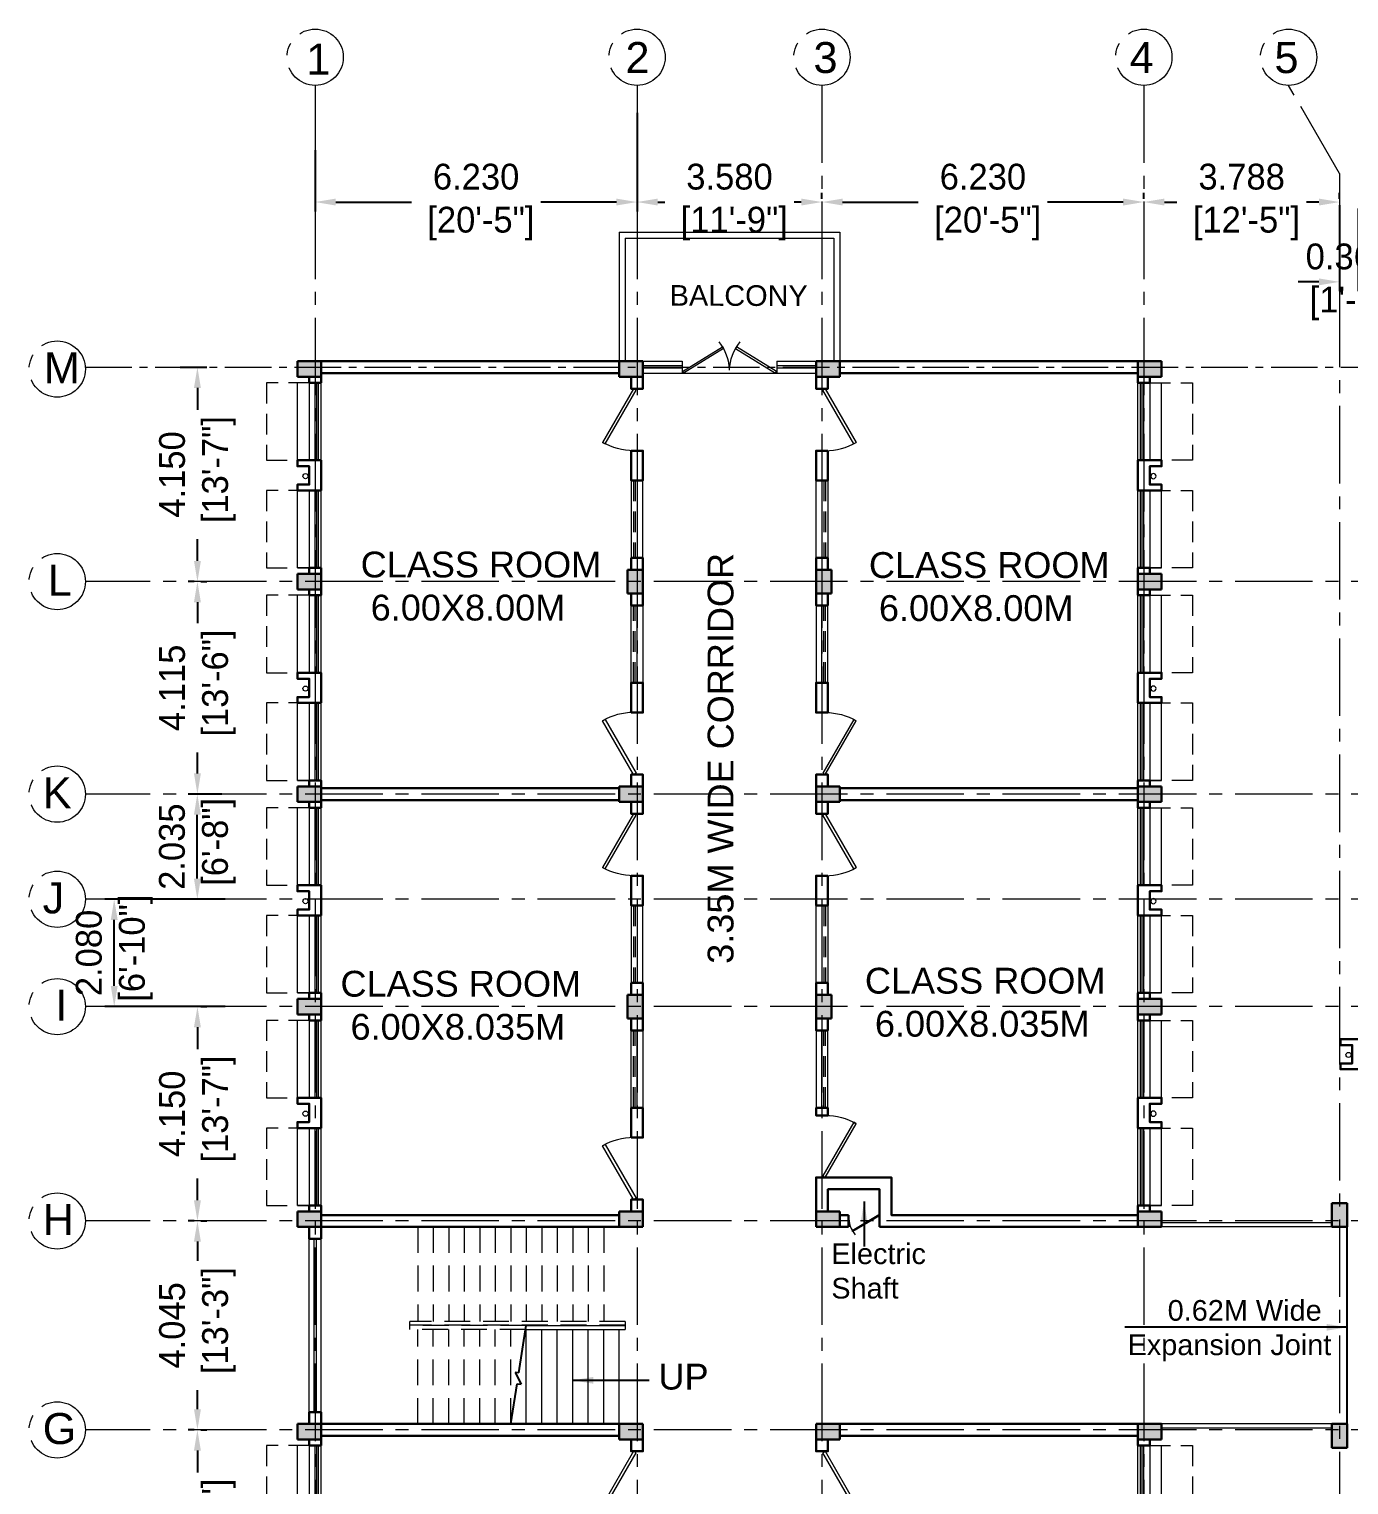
# Model space of a CAD drawing. Extents: x 1465 to 2206, y 779 to 1116.
# Drawn here: x 1888.09 to 1913.63, y 903.49 to 931.67 of the extents above; entities that cross this region are included whole.
import ezdxf

# ---------------------------------------------------------------- set-up
doc = ezdxf.new("R2010")
doc.units = 0
doc.header["$LTSCALE"] = 40
doc.header["$MEASUREMENT"] = 0
doc.header["$PDMODE"] = 32
doc.header["$PDSIZE"] = 0.02
for name, pattern in [('CENTER2', [1.125, 0.75, -0.125, 0.125, -0.125]), ('DASHED', [0.75, 0.5, -0.25]), ('DASHED2', [0.375, 0.25, -0.125])]:
    doc.linetypes.add(name, pattern=pattern)
doc.layers.get('0').update_dxf_attribs({"linetype": 'CONTINUOUS'})
doc.layers.get('Defpoints').update_dxf_attribs({"linetype": 'CONTINUOUS'})
for name, color, linetype, lineweight in [('CLL LEV.', 252, 'CONTINUOUS', 18), ('COLUMN', 251, 'CONTINUOUS', 30), ('Door', 54, 'CONTINUOUS', 15), ('FIXTURE', 13, 'CONTINUOUS', 9), ('PROJECTION', 32, 'DASHED', 13), ('Railing', 22, 'CONTINUOUS', 13), ('Stair', 1, 'CONTINUOUS', 15), ('VENTILATOR', 6, 'DASHED', 13), ('Wall', 7, 'CONTINUOUS', 30), ('wall l', 7, 'CONTINUOUS', 15), ('Window', 150, 'CONTINUOUS', 13), ('window wall', 7, 'CONTINUOUS', 18), ('Window-Wall', 7, 'CONTINUOUS', 13)]:
    doc.layers.add(name, color=color, linetype=linetype, lineweight=lineweight)
for name, color, linetype in [('Dim', 251, 'CONTINUOUS'), ('EXPANSION JOINT', 244, 'CONTINUOUS'), ('GRID', 4, 'CENTER2'), ('GRID TEXT', 142, 'CENTER2'), ('Hatch', 251, 'CONTINUOUS'), ('Text', 7, 'CONTINUOUS'), ('title', 244, 'CONTINUOUS')]:
    doc.layers.add(name, color=color, linetype=linetype)
doc.styles.add('L120', font='simplex.shx', dxfattribs={"height": 3})
doc.styles.get("Standard").update_dxf_attribs({"font": 'txt.shx', "height": 0.03937})
doc.styles.add('Tabrej', font='GOTHIC.TTF')
doc.styles.add('Tabrej.', font='GOTHIC.TTF', dxfattribs={"height": 1})
doc.dimstyles.get("Standard").update_dxf_attribs({"dimtxt": 0.18, "dimasz": 0.18, "dimexe": 0.18, "dimexo": 0.0625, "dimgap": 0.09, "dimtad": 0, "dimtih": 1, "dimtoh": 1, "dimdec": 4, "dimzin": 0, "dimdsep": 46, "dimtxsty": 'Standard', "dimcen": 0.09, "dimadec": 0, "dimazin": 0, "dimtfac": 1, "dimtdec": 4, "dimtofl": 0, "dimtmove": 0, "dimatfit": 3, "dimfxl": 0, "dimtolj": 1, "dimtzin": 0, "dimarcsym": 0})
doc.dimstyles.new('Tabrej', dxfattribs={"dimtxt": 1.8, "dimasz": 1.2, "dimexe": 0.18, "dimexo": 0.0625, "dimgap": 0.09, "dimtad": 0, "dimzin": 0, "dimdsep": 46, "dimtxsty": 'Tabrej', "dimcen": 0.09, "dimclrd": 256, "dimclre": 256, "dimclrt": 7, "dimadec": 0, "dimazin": 0, "dimtfac": 1, "dimtofl": 0, "dimtmove": 0, "dimatfit": 3, "dimfxl": 0, "dimtolj": 1, "dimtzin": 0, "dimlwd": -1, "dimlwe": -1, "dimarcsym": 0})

# ---------------------------------------------------------------- blocks, each defined once
blk = doc.blocks.new('COLUMN 546')
at = {"layer": 'Hatch'}
h = blk.add_hatch(color=0, dxfattribs=at)
h.dxf.hatch_style = 1
h.paths.add_polyline_path([(0, 0), (0.3, 0), (0.3, 0.46), (0, 0.46)])
at = {"layer": 'COLUMN'}
for p, q in [((0.3, 0.46), (0, 0.46)), ((0, 0.46), (0, 0)), ((0.3, 0), (0.3, 0.46)), ((0, 0), (0.3, 0))]:
    blk.add_line(p, q, dxfattribs=at)
blk = doc.blocks.new('WINDOW 1')
at = {"layer": 'CLL LEV.'}
for p, q in [((0, -0.23), (0, -0.46)), ((1.5, -0.23), (1.5, -0.46)), ((0, -0.46), (1.5, -0.46))]:
    blk.add_line(p, q, dxfattribs=at)
at = {"layer": 'PROJECTION', "ltscale": 0.02}
for p, q in [((0, -1.06), (0, -0.23)), ((1.5, -0.23), (1.5, -1.06)), ((1.5, -1.06), (0, -1.06))]:
    blk.add_line(p, q, dxfattribs=at)
at = {"layer": 'Window'}
for p, q in [((0, -0.051), (1.5, -0.051)), ((0, -0.081), (1.5, -0.081))]:
    blk.add_line(p, q, dxfattribs=at)
at = {"layer": 'Window-Wall'}
for p, q in [((0, 0), (1.5, 0)), ((0, -0.23), (0, 0)), ((1.5, 0), (1.5, -0.23)), ((0, -0.115), (1.5, -0.115)), ((1.5, -0.23), (0, -0.23))]:
    blk.add_line(p, q, dxfattribs=at)
blk = doc.blocks.new('SHAFT2')
at = {"layer": 'FIXTURE'}
blk.add_circle((0.302, 0.307), 0.05, dxfattribs=at)
at = {"layer": 'Wall'}
blk.add_lwpolyline([(0, 0.585), (0.46, 0.585), (0.46, 0.47), (0.23, 0.47), (0.23, 0.115), (0.46, 0.115), (0.46, 0), (0, 0), (0, 0.585)], dxfattribs=at)
blk = doc.blocks.new('VENT 2')
at = {"layer": 'VENTILATOR', "ltscale": 0.02}
for p, q in [((0, 0.182), (1.5, 0.182)), ((0, 0.152), (1.5, 0.152))]:
    blk.add_line(p, q, dxfattribs=at)
at = {"layer": 'Window-Wall'}
for p, q in [((0, 0.23), (1.5, 0.23)), ((0, 0), (0, 0.23)), ((0, 0.115), (1.5, 0.115)), ((1.5, 0), (0, 0)), ((1.5, 0.23), (1.5, 0))]:
    blk.add_line(p, q, dxfattribs=at)
blk = doc.blocks.new('*U14')
for p, q in [((0, 0), (0, -6)), ((40, 0), (40, -6))]:
    blk.add_line(p, q)
blk.add_lwpolyline([(0, 0), (34.64, 20), (35.52, 18.48), (0.87, -1.52)], close=True)
blk.add_arc((0, 0), 40, 0, 30)
blk = doc.blocks.new('DOOR1')
at = {"layer": 'Door', "xscale": 0.0300000000000013, "yscale": 0.0300000000000013, "zscale": 0.0300000000000013}
blk.add_blockref('*U14', (0, 0.18), dxfattribs=at)
blk = doc.blocks.new('class 1')
at = {"layer": 'Wall'}
for points in [[(0.23, 0), (0, 0), (0, -0.23), (0.23, -0.23), (0.23, 0)], [(0.23, -1.43), (0, -1.43), (0, -2.005), (0.23, -2.005), (0.23, -1.43)], [(0.23, -3.505), (0, -3.505), (0, -3.735), (0.23, -3.735), (0.23, -3.505)]]:
    blk.add_lwpolyline(points, dxfattribs=at)
at = {"layer": 'Wall', "rotation": 270}
for name, p in [('DOOR1', (0, -0.23)), ('VENT 2', (0, -2.005))]:
    blk.add_blockref(name, p, dxfattribs=at)
blk = doc.blocks.new('Door - Left Hung 36 in.')
blk.add_lwpolyline([(0.8, -1.3), (0, 0), (31.2, 18), (31.9, 16.7)], close=True)
blk.add_arc((0, 0), 36, 0, 37.3101)
blk = doc.blocks.new('*D58')
at = {"layer": 'Defpoints', "color": 0, "transparency": 16777216}
for p in [(6.575, 4.873), (0.345, 4.148), (6.575, 3.084)]:
    blk.add_point(p, dxfattribs=at)
at = {"layer": 'Dim', "transparency": 16777216}
for p, q in [((6.575, 4.811), (6.575, 2.904)), ((0.345, 4.086), (0.345, 2.904)), ((0.745, 3.084), (2.208, 3.084)), ((6.175, 3.084), (4.712, 3.084))]:
    blk.add_line(p, q, dxfattribs=at)
for points in [[(0.745, 3.151), (0.745, 3.017), (0.345, 3.084)], [(6.175, 3.151), (6.175, 3.017), (6.575, 3.084)]]:
    blk.add_solid(points, dxfattribs=at)
at = {"layer": 'Dim', "color": 7, "transparency": 16777216, "insert": (3.46, 3.084), "char_height": 0.5, "attachment_point": 5, "style": 'Tabrej'}
blk.add_mtext('\\A1;6.230\\P [20\'-5"]', dxfattribs=at)
blk = doc.blocks.new('*D59')
at = {"layer": 'Defpoints', "color": 0, "transparency": 16777216}
for p in [(6.575, 3.084), (10.155, 3.084), (10.155, 3.084)]:
    blk.add_point(p, dxfattribs=at)
at = {"layer": 'Dim', "transparency": 16777216}
for p, q in [((10.155, 3.147), (10.155, 3.264)), ((6.575, 3.022), (6.575, 2.904)), ((6.975, 3.084), (7.113, 3.084)), ((9.755, 3.084), (9.617, 3.084))]:
    blk.add_line(p, q, dxfattribs=at)
for points in [[(6.975, 3.151), (6.975, 3.017), (6.575, 3.084)], [(9.755, 3.151), (9.755, 3.017), (10.155, 3.084)]]:
    blk.add_solid(points, dxfattribs=at)
at = {"layer": 'Dim', "color": 7, "transparency": 16777216, "insert": (8.365, 3.084), "char_height": 0.5, "attachment_point": 5, "style": 'Tabrej'}
blk.add_mtext('\\A1;3.580\\P [11\'-9"]', dxfattribs=at)
blk = doc.blocks.new('*D60')
at = {"layer": 'Defpoints', "color": 0, "transparency": 16777216}
for p in [(10.155, 3.084), (16.385, 3.084), (16.385, 3.084)]:
    blk.add_point(p, dxfattribs=at)
at = {"layer": 'Dim', "transparency": 16777216}
for p, q in [((10.155, 3.147), (10.155, 3.264)), ((16.385, 3.147), (16.385, 3.264)), ((10.555, 3.084), (12.018, 3.084)), ((15.985, 3.084), (14.522, 3.084))]:
    blk.add_line(p, q, dxfattribs=at)
for points in [[(10.555, 3.151), (10.555, 3.017), (10.155, 3.084)], [(15.985, 3.151), (15.985, 3.017), (16.385, 3.084)]]:
    blk.add_solid(points, dxfattribs=at)
at = {"layer": 'Dim', "color": 7, "transparency": 16777216, "insert": (13.27, 3.084), "char_height": 0.5, "attachment_point": 5, "style": 'Tabrej'}
blk.add_mtext('\\A1;6.230\\P [20\'-5"]', dxfattribs=at)
blk = doc.blocks.new('*D61')
at = {"layer": 'Defpoints', "color": 0, "transparency": 16777216}
for p in [(16.385, 3.084), (20.173, 3.084), (20.173, 3.084)]:
    blk.add_point(p, dxfattribs=at)
at = {"layer": 'Dim', "transparency": 16777216}
for p, q in [((16.385, 3.147), (16.385, 3.264)), ((20.173, 3.147), (20.173, 3.264)), ((16.785, 3.084), (17.027, 3.084)), ((19.773, 3.084), (19.531, 3.084))]:
    blk.add_line(p, q, dxfattribs=at)
for points in [[(16.785, 3.151), (16.785, 3.017), (16.385, 3.084)], [(19.773, 3.151), (19.773, 3.017), (20.173, 3.084)]]:
    blk.add_solid(points, dxfattribs=at)
at = {"layer": 'Dim', "color": 7, "transparency": 16777216, "insert": (18.279, 3.084), "char_height": 0.5, "attachment_point": 5, "style": 'Tabrej'}
blk.add_mtext('\\A1;3.788\\P [12\'-5"]', dxfattribs=at)
blk = doc.blocks.new('*D62')
at = {"layer": 'Defpoints', "color": 0, "transparency": 16777216}
for p in [(20.173, 3.084), (20.535, 3.024), (20.535, 1.539)]:
    blk.add_point(p, dxfattribs=at)
at = {"layer": 'Dim', "transparency": 16777216}
for p, q in [((20.173, 3.022), (20.173, 1.359)), ((20.535, 2.961), (20.535, 1.359)), ((19.773, 1.539), (19.373, 1.539)), ((20.935, 1.539), (21.335, 1.539))]:
    blk.add_line(p, q, dxfattribs=at)
for points in [[(19.773, 1.605), (19.773, 1.472), (20.173, 1.539)], [(20.935, 1.605), (20.935, 1.472), (20.535, 1.539)]]:
    blk.add_solid(points, dxfattribs=at)
at = {"layer": 'Dim', "color": 7, "transparency": 16777216, "insert": (20.354, 1.539), "char_height": 0.5, "attachment_point": 5, "style": 'Tabrej'}
blk.add_mtext('\\A1;0.362\\P [1\'-2"]', dxfattribs=at)
blk = doc.blocks.new('*D73')
at = {"layer": 'Defpoints', "color": 0, "transparency": 16777216}
for p in [(-2.329, -0.115), (-1.934, -4.265), (-1.934, -4.265)]:
    blk.add_point(p, dxfattribs=at)
at = {"layer": 'Dim', "transparency": 16777216}
for p, q in [((-2.267, -0.115), (-1.754, -0.115)), ((-1.934, -0.515), (-1.934, -0.938)), ((-1.934, -3.865), (-1.934, -3.442)), ((-1.996, -4.265), (-2.114, -4.265))]:
    blk.add_line(p, q, dxfattribs=at)
for points in [[(-2.001, -0.515), (-1.867, -0.515), (-1.934, -0.115)], [(-2.001, -3.865), (-1.867, -3.865), (-1.934, -4.265)]]:
    blk.add_solid(points, dxfattribs=at)
at = {"layer": 'Dim', "color": 7, "transparency": 16777216, "insert": (-1.934, -2.19), "char_height": 0.5, "attachment_point": 5, "rotation": 90, "style": 'Tabrej'}
blk.add_mtext('\\A1;4.150\\P [13\'-7"]', dxfattribs=at)
blk = doc.blocks.new('*D74')
at = {"layer": 'Defpoints', "color": 0, "transparency": 16777216}
for p in [(-1.934, -4.265), (-1.934, -8.38), (-1.934, -8.38)]:
    blk.add_point(p, dxfattribs=at)
at = {"layer": 'Dim', "transparency": 16777216}
for p, q in [((-1.871, -4.265), (-1.754, -4.265)), ((-1.934, -4.665), (-1.934, -5.07)), ((-1.934, -7.98), (-1.934, -7.575)), ((-1.996, -8.38), (-2.114, -8.38))]:
    blk.add_line(p, q, dxfattribs=at)
for points in [[(-2.001, -4.665), (-1.867, -4.665), (-1.934, -4.265)], [(-2.001, -7.98), (-1.867, -7.98), (-1.934, -8.38)]]:
    blk.add_solid(points, dxfattribs=at)
at = {"layer": 'Dim', "color": 7, "transparency": 16777216, "insert": (-1.934, -6.322), "char_height": 0.5, "attachment_point": 5, "rotation": 90, "style": 'Tabrej'}
blk.add_mtext('\\A1;4.115\\P [13\'-6"]', dxfattribs=at)
blk = doc.blocks.new('*D75')
at = {"layer": 'Defpoints', "color": 0, "transparency": 16777216}
for p in [(-1.934, -12.495), (-1.934, -16.645), (-1.934, -16.645)]:
    blk.add_point(p, dxfattribs=at)
at = {"layer": 'Dim', "transparency": 16777216}
for p, q in [((-1.871, -12.495), (-1.754, -12.495)), ((-1.934, -12.895), (-1.934, -13.318)), ((-1.934, -16.245), (-1.934, -15.822)), ((-1.996, -16.645), (-2.114, -16.645))]:
    blk.add_line(p, q, dxfattribs=at)
for points in [[(-2.001, -12.895), (-1.867, -12.895), (-1.934, -12.495)], [(-2.001, -16.245), (-1.867, -16.245), (-1.934, -16.645)]]:
    blk.add_solid(points, dxfattribs=at)
at = {"layer": 'Dim', "color": 7, "transparency": 16777216, "insert": (-1.934, -14.57), "char_height": 0.5, "attachment_point": 5, "rotation": 90, "style": 'Tabrej'}
blk.add_mtext('\\A1;4.150\\P [13\'-7"]', dxfattribs=at)
blk = doc.blocks.new('*D76')
at = {"layer": 'Defpoints', "color": 0, "transparency": 16777216}
for p in [(-1.934, -16.645), (-1.934, -20.69), (-1.934, -20.69)]:
    blk.add_point(p, dxfattribs=at)
at = {"layer": 'Dim', "transparency": 16777216}
for p, q in [((-1.871, -16.645), (-1.754, -16.645)), ((-1.934, -17.045), (-1.934, -17.415)), ((-1.934, -20.29), (-1.934, -19.92)), ((-1.996, -20.69), (-2.114, -20.69))]:
    blk.add_line(p, q, dxfattribs=at)
for points in [[(-2.001, -17.045), (-1.867, -17.045), (-1.934, -16.645)], [(-2.001, -20.29), (-1.867, -20.29), (-1.934, -20.69)]]:
    blk.add_solid(points, dxfattribs=at)
at = {"layer": 'Dim', "color": 7, "transparency": 16777216, "insert": (-1.934, -18.667), "char_height": 0.5, "attachment_point": 5, "rotation": 90, "style": 'Tabrej'}
blk.add_mtext('\\A1;4.045\\P [13\'-3"]', dxfattribs=at)
blk = doc.blocks.new('*D77')
at = {"layer": 'Defpoints', "color": 0, "transparency": 16777216}
for p in [(-1.934, -20.69), (-1.934, -24.84), (-1.934, -24.84)]:
    blk.add_point(p, dxfattribs=at)
at = {"layer": 'Dim', "transparency": 16777216}
for p, q in [((-1.871, -20.69), (-1.754, -20.69)), ((-1.934, -21.09), (-1.934, -21.513)), ((-1.934, -24.44), (-1.934, -24.017)), ((-1.996, -24.84), (-2.114, -24.84))]:
    blk.add_line(p, q, dxfattribs=at)
for points in [[(-2.001, -21.09), (-1.867, -21.09), (-1.934, -20.69)], [(-2.001, -24.44), (-1.867, -24.44), (-1.934, -24.84)]]:
    blk.add_solid(points, dxfattribs=at)
at = {"layer": 'Dim', "color": 7, "transparency": 16777216, "insert": (-1.934, -22.765), "char_height": 0.5, "attachment_point": 5, "rotation": 90, "style": 'Tabrej'}
blk.add_mtext('\\A1;4.150\\P [13\'-7"]', dxfattribs=at)
blk = doc.blocks.new('*D85')
at = {"layer": 'Defpoints', "color": 0, "transparency": 16777216}
for p in [(-3.545, -10.415), (-1.337, -10.415), (-1.337, -12.495)]:
    blk.add_point(p, dxfattribs=at)
at = {"layer": 'Dim', "transparency": 16777216}
for p, q in [((-1.4, -10.415), (-3.725, -10.415)), ((-3.545, -12.095), (-3.545, -10.815)), ((-1.4, -12.495), (-3.725, -12.495))]:
    blk.add_line(p, q, dxfattribs=at)
for points in [[(-3.611, -10.815), (-3.478, -10.815), (-3.545, -10.415)], [(-3.611, -12.095), (-3.478, -12.095), (-3.545, -12.495)]]:
    blk.add_solid(points, dxfattribs=at)
at = {"layer": 'Dim', "color": 7, "transparency": 16777216, "insert": (-3.545, -11.455), "char_height": 0.5, "attachment_point": 5, "rotation": 90, "style": 'Tabrej'}
blk.add_mtext('\\A1;2.080\\P [6\'-10"]', dxfattribs=at)
blk = doc.blocks.new('*D86')
at = {"layer": 'Defpoints', "color": 0, "transparency": 16777216}
for p in [(-1.936, -8.38), (-1.4, -8.38), (-1.4, -10.415)]:
    blk.add_point(p, dxfattribs=at)
at = {"layer": 'Dim', "transparency": 16777216}
for p, q in [((-1.462, -8.38), (-2.116, -8.38)), ((-1.936, -10.015), (-1.936, -8.78)), ((-1.462, -10.415), (-2.116, -10.415))]:
    blk.add_line(p, q, dxfattribs=at)
for points in [[(-2.002, -8.78), (-1.869, -8.78), (-1.936, -8.38)], [(-2.002, -10.015), (-1.869, -10.015), (-1.936, -10.415)]]:
    blk.add_solid(points, dxfattribs=at)
at = {"layer": 'Dim', "color": 7, "transparency": 16777216, "insert": (-1.936, -9.397), "char_height": 0.5, "attachment_point": 5, "rotation": 90, "style": 'Tabrej'}
blk.add_mtext('\\A1;2.035\\P [6\'-8"]', dxfattribs=at)
blk = doc.blocks.new('GTREY')
at = {"layer": 'GRID', "lineweight": 18, "ltscale": 0.05}
for p, q in [((0.345, 5.343), (0.345, -45.5572)), ((6.575, 5.343), (6.575, -45.5572)), ((10.155, 5.343), (10.155, -45.5572)), ((16.385, 5.343), (16.385, -45.5572)), ((20.173, 3.636), (19.1875, 5.343)), ((20.173, 3.636), (20.173, -45.5572)), ((71.4016, -4.2649), (-4.1023, -4.2649)), ((71.4016, -8.3799), (-4.1023, -8.3799)), ((71.4016, -10.415), (-4.1023, -10.415)), ((71.4016, -12.495), (-4.1023, -12.495)), ((71.4016, -16.645), (-4.1023, -16.645)), ((71.4016, -20.69), (-4.1023, -20.69))]:
    blk.add_line(p, q, dxfattribs=at)
at = {"layer": 'GRID', "lineweight": 18, "ltscale": 0.03}
blk.add_line((-4.1023, -0.115), (71.4016, -0.115), dxfattribs=at)
at = {"layer": 'GRID TEXT', "linetype": 'ByBlock', "lineweight": 20, "ltscale": 0.05}
for centre in [(0.345, 5.8877), (6.575, 5.8877), (10.155, 5.8877), (16.385, 5.8877), (19.1875, 5.8877), (-4.6471, -0.1499), (-4.6471, -4.2649), (-4.6471, -8.3799), (-4.6471, -10.415), (-4.6471, -12.495), (-4.6471, -16.645), (-4.6471, -20.69)]:
    blk.add_circle(centre, 0.5447, dxfattribs=at)
at = {"layer": 'GRID TEXT', "lineweight": 18, "ltscale": 0.05, "char_height": 0.6, "attachment_point": 1, "style": 'Tabrej.'}
for s, insert in [('{\\fArial|b0|i0|c0|p34;1}', (0.1732, 6.1502)), ('{\\fArial|b0|i0|c0|p34;2}', (6.3512, 6.1826)), ('{\\fArial|b0|i0|c0|p34;3}', (9.9906, 6.1824)), ('{\\fArial|b0|i0|c0|p34;4}', (16.1108, 6.1811)), ('{\\fArial|b0|i0|c0|p34;5}', (18.9133, 6.1811)), ('{\\fArial|b0|i0|c0|p34;M}', (-4.9057, 0.1762)), ('{\\fArial|b0|i0|c0|p34;L}', (-4.8305, -3.9388)), ('{\\fArial|b0|i0|c0|p34;K}', (-4.9291, -8.0538)), ('{\\fArial|b0|i0|c0|p34;J}', (-4.9291, -10.0889)), ('{\\fArial|b0|i0|c0|p34;I}', (-4.6839, -12.1689)), ('{\\fArial|b0|i0|c0|p34;H}', (-4.9291, -16.3189)), ('{\\fArial|b0|i0|c0|p34;G}', (-4.9291, -20.3639))]:
    blk.add_mtext_dynamic_manual_height_columns(s, width=2.477927, gutter_width=5, heights=[0], dxfattribs=dict(at, insert=insert))
at = {"layer": 'Dim'}
for base, p1, p2, picture, middle in [((6.575, 3.084), (0.345, 4.1485), (6.575, 4.8734), '*D58', (3.46, 3.084)), ((20.535, 1.5385), (20.173, 3.084), (20.535, 3.0237), '*D62', (20.354, 1.5385))]:
    dim = blk.add_linear_dim(base=base, p1=p1, p2=p2, text='<>\\P[]', dimstyle='Tabrej', override={"dimtxt": 0.5, "dimasz": 0.4, "dimdec": 3}, dxfattribs=at)
    dim.commit()
    dim.dimension.update_dxf_attribs({"geometry": picture, "text_midpoint": middle, "dimtype": 128})
for base, p1, p2, picture, middle in [((10.155, 3.084), (6.575, 3.084), (10.155, 3.084), '*D59', (8.365, 3.084)), ((16.385, 3.084), (10.155, 3.084), (16.385, 3.084), '*D60', (13.27, 3.084)), ((20.173, 3.084), (16.385, 3.084), (20.173, 3.084), '*D61', (18.279, 3.084))]:
    dim = blk.add_linear_dim(base=base, p1=p1, p2=p2, text='<>\\P[]', dimstyle='Tabrej', override={"dimtxt": 0.5, "dimasz": 0.4, "dimdec": 3}, dxfattribs=at)
    dim.commit()
    dim.dimension.update_dxf_attribs({"geometry": picture, "text_midpoint": middle})
for base, p1, p2, picture, middle in [((-1.9339, -4.2649), (-2.3291, -0.115), (-1.9339, -4.2649), '*D73', (-1.9339, -2.19)), ((-1.9339, -8.3799), (-1.9339, -4.2649), (-1.9339, -8.3799), '*D74', (-1.9339, -6.3224)), ((-1.9339, -16.645), (-1.9339, -12.495), (-1.9339, -16.645), '*D75', (-1.9339, -14.57)), ((-1.9339, -20.69), (-1.9339, -16.645), (-1.9339, -20.69), '*D76', (-1.9339, -18.6675)), ((-1.9339, -24.84), (-1.9339, -20.69), (-1.9339, -24.84), '*D77', (-1.9339, -22.765))]:
    dim = blk.add_linear_dim(base=base, p1=p1, p2=p2, angle=90, text='<>\\P[]', dimstyle='Tabrej', override={"dimtxt": 0.5, "dimasz": 0.4, "dimdec": 3}, dxfattribs=at)
    dim.commit()
    dim.dimension.update_dxf_attribs({"geometry": picture, "text_midpoint": middle})
for base, p1, p2, picture, middle in [((-1.9356, -8.3799), (-1.3997, -10.415), (-1.3997, -8.3799), '*D86', (-1.9356, -9.3975)), ((-3.5446, -10.415), (-1.3372, -12.495), (-1.3372, -10.415), '*D85', (-3.5446, -11.455))]:
    dim = blk.add_linear_dim(base=base, p1=p1, p2=p2, angle=90, text='<>\\P[]', dimstyle='Tabrej', override={"dimtxt": 0.5, "dimasz": 0.4, "dimdec": 3}, dxfattribs=at)
    dim.commit()
    dim.dimension.update_dxf_attribs({"geometry": picture, "text_midpoint": middle, "dimtype": 128})

msp = doc.modelspace()

# ---------------------------------------------------------------- linework, layer by layer
at = {"layer": 'Door'}
msp.add_line((1900.7328, 925.0114), (1902.5615, 925.0114), dxfattribs=at)
at = {"layer": 'EXPANSION JOINT', "linetype": 'ByBlock', "ltscale": 0.05}
msp.add_line((1913.6038, 904.6664), (1913.6038, 908.4814), dxfattribs=at)
at = {"layer": 'Railing', "linetype": 'ByBlock', "ltscale": 0.05}
for p, q in [((1913.3038, 908.5614), (1910.0108, 908.5614)), ((1913.3038, 908.4814), (1910.0108, 908.4814)), ((1895.4608, 906.5764), (1895.4608, 906.6514)), ((1895.4608, 906.4964), (1895.4608, 906.5714)), ((1897.7108, 906.5714), (1899.6258, 906.5714)), ((1899.6258, 906.5714), (1899.6258, 906.4964)), ((1897.699, 906.4964), (1899.6258, 906.4964)), ((1913.3038, 904.6664), (1910.0108, 904.6664)), ((1913.3038, 904.5864), (1910.0108, 904.5864))]:
    msp.add_line(p, q, dxfattribs=at)
at = {"layer": 'Railing', "linetype": 'DASHED2', "ltscale": 0.05}
for p, q in [((1899.6263, 906.6514), (1895.4608, 906.6514)), ((1899.6263, 906.5764), (1895.4608, 906.5764)), ((1897.7108, 906.5714), (1895.4608, 906.5714)), ((1899.6263, 906.6514), (1899.6263, 906.5764)), ((1897.699, 906.4964), (1895.4608, 906.4964))]:
    msp.add_line(p, q, dxfattribs=at)
at = {"layer": 'Stair', "linetype": 'DASHED2', "ltscale": 0.05}
for p, q in [((1895.6108, 908.4814), (1895.6108, 906.6514)), ((1895.9108, 908.4814), (1895.9108, 906.6514)), ((1896.2108, 908.4814), (1896.2108, 906.6514)), ((1896.5108, 908.4814), (1896.5108, 906.6514)), ((1896.8108, 908.4814), (1896.8108, 906.6514)), ((1897.1108, 908.4814), (1897.1108, 906.6514)), ((1897.4108, 908.4814), (1897.4108, 906.6514)), ((1897.7108, 908.4814), (1897.7108, 906.6514)), ((1898.0108, 908.4814), (1898.0108, 906.6514)), ((1898.3108, 908.4814), (1898.3108, 906.6514)), ((1898.6108, 908.4814), (1898.6108, 906.6514)), ((1898.9108, 908.4814), (1898.9108, 906.6514)), ((1899.2108, 908.4814), (1899.2108, 906.6514)), ((1895.6108, 904.6664), (1895.6108, 906.4964)), ((1895.9108, 904.6664), (1895.9108, 906.4964)), ((1896.2108, 904.6664), (1896.2108, 906.4964)), ((1896.5108, 904.6664), (1896.5108, 906.4964)), ((1896.8108, 904.6664), (1896.8108, 906.4964)), ((1897.1108, 904.6664), (1897.1108, 906.4964)), ((1897.4108, 904.6664), (1897.4108, 906.4964))]:
    msp.add_line(p, q, dxfattribs=at)
at = {"layer": 'Stair', "linetype": 'ByBlock', "ltscale": 0.05}
for p, q in [((1897.7108, 904.6664), (1897.7108, 906.4964)), ((1898.0108, 904.6664), (1898.0108, 906.4964)), ((1898.3108, 904.6664), (1898.3108, 906.4964)), ((1898.6108, 904.6664), (1898.6108, 906.4964)), ((1898.9108, 904.6664), (1898.9108, 906.4964)), ((1899.2108, 904.6664), (1899.2108, 906.4964)), ((1899.5108, 904.6664), (1899.5108, 906.4964))]:
    msp.add_line(p, q, dxfattribs=at)
at = {"layer": 'title', "ltscale": 0.05}
for p, q in [((1897.5669, 905.6576), (1897.7108, 906.5714)), ((1897.5669, 905.6576), (1897.4966, 905.662)), ((1897.4966, 905.662), (1897.6132, 905.4373)), ((1897.4108, 904.6664), (1897.5331, 905.4428)), ((1897.5278, 905.4088), (1897.5278, 905.4088)), ((1897.5331, 905.4428), (1897.6132, 905.4373))]:
    msp.add_line(p, q, dxfattribs=at)
at = {"layer": 'Wall'}
for p, q in [((1899.5108, 925.2414), (1893.7408, 925.2414)), ((1903.7808, 925.2414), (1909.5508, 925.2414)), ((1899.5108, 925.0114), (1893.7408, 925.0114)), ((1903.7808, 925.0114), (1909.5508, 925.0114)), ((1899.5108, 916.9764), (1893.7408, 916.9764)), ((1903.7808, 916.9764), (1909.5508, 916.9764)), ((1899.5108, 916.7464), (1893.7408, 916.7464)), ((1903.7808, 916.7464), (1909.5508, 916.7464)), ((1904.5508, 908.9005), (1904.5508, 908.4814)), ((1899.5108, 908.7114), (1893.7408, 908.7114)), ((1899.5108, 908.4814), (1893.7408, 908.4814)), ((1903.9509, 908.7114), (1903.7808, 908.7114)), ((1903.9508, 908.4814), (1903.7808, 908.4814)), ((1903.9508, 908.4814), (1903.9509, 908.7114)), ((1904.5508, 908.4814), (1909.5508, 908.4814)), ((1899.5108, 904.6664), (1893.7408, 904.6664)), ((1903.7808, 904.6664), (1909.5508, 904.6664)), ((1899.5108, 904.4364), (1893.7408, 904.4364)), ((1903.7808, 904.4364), (1909.5508, 904.4364))]:
    msp.add_line(p, q, dxfattribs=at)
for points in [[(1893.5108, 924.9414), (1893.5108, 924.8264), (1893.7408, 924.8264), (1893.7408, 924.9414), (1893.5108, 924.9414)], [(1909.7808, 924.9414), (1909.7808, 924.8264), (1909.5508, 924.8264), (1909.5508, 924.9414), (1909.7808, 924.9414)], [(1893.5108, 921.2414), (1893.5108, 921.1264), (1893.7408, 921.1264), (1893.7408, 921.2414), (1893.5108, 921.2414)], [(1893.5108, 921.1264), (1893.5108, 921.2414), (1893.7408, 921.2414), (1893.7408, 921.1264), (1893.5108, 921.1264)], [(1909.7808, 921.1264), (1909.7808, 921.2414), (1909.5508, 921.2414), (1909.5508, 921.1264), (1909.7808, 921.1264)], [(1909.7808, 921.2414), (1909.7808, 921.1264), (1909.5508, 921.1264), (1909.5508, 921.2414), (1909.7808, 921.2414)], [(1893.5108, 920.8264), (1893.5108, 920.7114), (1893.7408, 920.7114), (1893.7408, 920.8264), (1893.5108, 920.8264)], [(1909.7808, 920.8264), (1909.7808, 920.7114), (1909.5508, 920.7114), (1909.5508, 920.8264), (1909.7808, 920.8264)], [(1893.5108, 917.0114), (1893.5108, 917.1264), (1893.7408, 917.1264), (1893.7408, 917.0114), (1893.5108, 917.0114)], [(1893.5108, 917.1264), (1893.5108, 917.0114), (1893.7408, 917.0114), (1893.7408, 917.1264), (1893.5108, 917.1264)], [(1909.7808, 917.0114), (1909.7808, 917.1264), (1909.5508, 917.1264), (1909.5508, 917.0114), (1909.7808, 917.0114)], [(1909.7808, 917.1264), (1909.7808, 917.0114), (1909.5508, 917.0114), (1909.5508, 917.1264), (1909.7808, 917.1264)], [(1893.5108, 916.7114), (1893.5108, 916.5964), (1893.7408, 916.5964), (1893.7408, 916.7114), (1893.5108, 916.7114)], [(1909.7808, 916.7114), (1909.7808, 916.5964), (1909.5508, 916.5964), (1909.5508, 916.7114), (1909.7808, 916.7114)], [(1893.5108, 912.8964), (1893.5108, 913.0114), (1893.7408, 913.0114), (1893.7408, 912.8964), (1893.5108, 912.8964)], [(1893.5108, 913.0114), (1893.5108, 912.8964), (1893.7408, 912.8964), (1893.7408, 913.0114), (1893.5108, 913.0114)], [(1909.7808, 912.8964), (1909.7808, 913.0114), (1909.5508, 913.0114), (1909.5508, 912.8964), (1909.7808, 912.8964)], [(1909.7808, 913.0114), (1909.7808, 912.8964), (1909.5508, 912.8964), (1909.5508, 913.0114), (1909.7808, 913.0114)], [(1893.5108, 912.5964), (1893.5108, 912.4814), (1893.7408, 912.4814), (1893.7408, 912.5964), (1893.5108, 912.5964)], [(1903.5508, 912.2864), (1903.3208, 912.2864), (1903.3208, 912.5164), (1903.5508, 912.5164), (1903.5508, 912.2864)], [(1909.7808, 912.5964), (1909.7808, 912.4814), (1909.5508, 912.4814), (1909.5508, 912.5964), (1909.7808, 912.5964)], [(1903.5508, 910.6414), (1903.3208, 910.6414), (1903.3208, 910.7864), (1903.5508, 910.7864), (1903.5508, 910.6414)], [(1909.5508, 908.7114), (1904.7808, 908.7114), (1904.7808, 909.4414), (1903.3208, 909.4414), (1903.3208, 908.7814)], [(1904.5508, 908.9005), (1904.5508, 909.2114), (1903.5508, 909.2114), (1903.5508, 908.7814)], [(1893.5108, 908.7814), (1893.5108, 908.8964), (1893.7408, 908.8964), (1893.7408, 908.7814), (1893.5108, 908.7814)], [(1893.5108, 908.8964), (1893.5108, 908.7814), (1893.7408, 908.7814), (1893.7408, 908.8964), (1893.5108, 908.8964)], [(1909.7808, 908.7814), (1909.7808, 908.8964), (1909.5508, 908.8964), (1909.5508, 908.7814), (1909.7808, 908.7814)], [(1909.7808, 908.8964), (1909.7808, 908.7814), (1909.5508, 908.7814), (1909.5508, 908.8964), (1909.7808, 908.8964)], [(1893.5108, 908.4814), (1893.5108, 908.2514), (1893.7408, 908.2514), (1893.7408, 908.4814), (1893.5108, 908.4814)], [(1893.5108, 904.8964), (1893.5108, 904.6664), (1893.7408, 904.6664), (1893.7408, 904.8964), (1893.5108, 904.8964)], [(1893.5108, 904.3664), (1893.5108, 904.2514), (1893.7408, 904.2514), (1893.7408, 904.3664), (1893.5108, 904.3664)], [(1909.7808, 904.3664), (1909.7808, 904.2514), (1909.5508, 904.2514), (1909.5508, 904.3664), (1909.7808, 904.3664)]]:
    msp.add_lwpolyline(points, dxfattribs=at)
at = {"layer": 'wall l', "ltscale": 0.02}
for p, q in [((1899.5109, 927.7414), (1899.5108, 925.2414)), ((1899.5109, 927.7414), (1903.7808, 927.7414)), ((1903.7808, 927.7414), (1903.7808, 925.2414)), ((1899.6259, 927.6264), (1899.6258, 925.2414)), ((1899.6259, 927.6264), (1903.6658, 927.6264)), ((1903.6658, 927.6264), (1903.6658, 925.2414))]:
    msp.add_line(p, q, dxfattribs=at)
at = {"layer": 'Window', "ltscale": 0.05}
for p, q in [((1899.9708, 925.2414), (1900.7328, 925.2414)), ((1900.7328, 925.1525), (1899.9708, 925.1525)), ((1900.7328, 925.1108), (1899.9708, 925.1108)), ((1900.7328, 925.2414), (1900.7328, 925.0114)), ((1902.5615, 925.2414), (1903.3208, 925.2414)), ((1902.5615, 925.2414), (1902.5615, 925.0114)), ((1903.3208, 925.1525), (1902.5615, 925.1525)), ((1903.3208, 925.1108), (1902.5615, 925.1108)), ((1899.9708, 925.0114), (1900.7328, 925.0114)), ((1902.5615, 925.0114), (1903.3208, 925.0114)), ((1893.6077, 904.8964), (1893.6077, 908.2514)), ((1893.6427, 908.2514), (1893.6427, 904.8964))]:
    msp.add_line(p, q, dxfattribs=at)
at = {"layer": 'window wall', "ltscale": 0.05}
for p, q in [((1893.5108, 904.8964), (1893.5108, 908.2514)), ((1893.5108, 904.8964), (1893.5108, 908.2514)), ((1893.7408, 904.8964), (1893.7408, 908.2514))]:
    msp.add_line(p, q, dxfattribs=at)

# ---------------------------------------------------------------- block references
at = {"linetype": 'ByBlock', "xscale": -1}
for p in [(1899.9708, 924.9414), (1899.9708, 916.7114), (1899.9708, 904.3664)]:
    msp.add_blockref('class 1', p, dxfattribs=at)
at = {"linetype": 'ByBlock'}
for p in [(1903.3208, 924.9414), (1903.3208, 916.7114), (1903.3208, 904.3664)]:
    msp.add_blockref('class 1', p, dxfattribs=at)
at = {"linetype": 'ByBlock', "rotation": 180}
for p in [(1899.9708, 917.0114), (1899.9708, 908.7814)]:
    msp.add_blockref('class 1', p, dxfattribs=at)
at = {"linetype": 'ByBlock', "xscale": -1, "rotation": 180}
msp.add_blockref('class 1', (1903.3208, 917.0114), dxfattribs=at)
at = {"layer": 'CLL LEV.', "extrusion": (0, 0, -1), "zscale": -1, "rotation": 90}
for p in [(-1893.7408, 923.3264), (-1893.7408, 921.2414), (-1893.7408, 919.2114), (-1893.7408, 917.1264), (-1893.7408, 915.0964), (-1893.7408, 913.0114), (-1893.7408, 910.9814), (-1893.7408, 908.8964), (-1893.7408, 902.7514)]:
    msp.add_blockref('WINDOW 1', p, dxfattribs=at)
at = {"layer": 'CLL LEV.', "rotation": 89.99999999999999}
for p in [(1909.5508, 923.3264), (1909.5508, 921.2414), (1909.5508, 919.2114), (1909.5508, 917.1264), (1909.5508, 915.0964), (1909.5508, 913.0114), (1909.5508, 910.9814), (1909.5508, 908.8964), (1909.5508, 902.7514)]:
    msp.add_blockref('WINDOW 1', p, dxfattribs=at)
at = {"layer": 'Door', "extrusion": (0, 0, -1)}
for p, xscale, yscale, zscale, rotation in [((-1900.7375, 925.0437), -0.0252777777711346, 0.0252777777711346, -0.0252777777770783, 358.3280413579425), ((-1902.5568, 925.0437), 0.0252777777711346, 0.0252777777711346, -0.0252777777770783, 1.671958642057491), ((-1904.5507, 908.6976), -0.0166737001802426, 0.0166737001802426, -0.0166737001841632, 179.2492613240871)]:
    msp.add_blockref('Door - Left Hung 36 in.', p, dxfattribs=dict(at, xscale=xscale, yscale=yscale, zscale=zscale, rotation=rotation))
at = {"layer": 'GRID'}
msp.add_blockref('GTREY', (1893.2808, 925.2414), dxfattribs=at)
at = {"layer": 'Wall', "color": 7, "extrusion": (0, 0, -1), "zscale": -1}
for p, rotation in [((-1893.7408, 925.2414), 270), ((-1899.9708, 925.2414), 270), ((-1893.7408, 921.1264), 270), ((-1893.7408, 917.0114), 270), ((-1899.9708, 917.0114), 270), ((-1893.7408, 912.8964), 270), ((-1893.7408, 908.7814), 270), ((-1899.9708, 908.7814), 270), ((-1913.3038, 908.9414), 180), ((-1893.7408, 904.6664), 270), ((-1899.9708, 904.6664), 270), ((-1913.3038, 904.6664), 180)]:
    msp.add_blockref('COLUMN 546', p, dxfattribs=dict(at, rotation=rotation))
at = {"layer": 'Wall', "color": 7, "extrusion": (0, 0, -1), "xscale": -1, "zscale": -1, "rotation": 90}
for p in [(-1903.3208, 925.2414), (-1909.5508, 925.2414), (-1909.5508, 921.1264), (-1903.3208, 917.0114), (-1909.5508, 917.0114), (-1909.5508, 912.8964), (-1903.3208, 908.7814), (-1909.5508, 908.7814), (-1903.3208, 904.6664), (-1909.5508, 904.6664)]:
    msp.add_blockref('COLUMN 546', p, dxfattribs=at)
at = {"layer": 'Wall', "linetype": 'ByBlock', "rotation": 180}
for p in [(1893.7408, 923.3264), (1893.7408, 919.2114), (1893.7408, 915.0964), (1893.7408, 910.9814)]:
    msp.add_blockref('SHAFT2', p, dxfattribs=at)
at = {"layer": 'Wall', "linetype": 'ByBlock', "extrusion": (0, 0, -1), "zscale": -1, "rotation": 180}
for p in [(-1909.5508, 923.3264), (-1909.5508, 919.2114), (-1909.5508, 915.0964), (-1909.5508, 910.9814)]:
    msp.add_blockref('SHAFT2', p, dxfattribs=at)
at = {"layer": 'Wall', "color": 7, "extrusion": (0, 0, -1), "zscale": -1}
for p in [(-1899.9708, 920.7464), (-1899.9708, 912.5164)]:
    msp.add_blockref('COLUMN 546', p, dxfattribs=at)
at = {"layer": 'Wall', "color": 7, "extrusion": (0, 0, -1), "xscale": -1, "zscale": -1}
for p in [(-1903.3208, 920.7464), (-1903.3208, 912.5164)]:
    msp.add_blockref('COLUMN 546', p, dxfattribs=at)
at = {"layer": 'Wall', "extrusion": (0, 0, -1), "zscale": -1, "rotation": 90}
for name, p in [('VENT 2', (-1903.3208, 910.7864)), ('DOOR1', (-1903.3208, 909.4414))]:
    msp.add_blockref(name, p, dxfattribs=at)
at = {"layer": 'Wall', "linetype": 'ByBlock', "extrusion": (0, 0, -1), "xscale": -1, "zscale": -1, "rotation": 180}
msp.add_blockref('SHAFT2', (-1913.9308, 912.1189), dxfattribs=at)

# ---------------------------------------------------------------- texts
at = {"layer": 'Text', "insert": (1900.4898, 926.718), "char_height": 0.4, "width": 4.832064, "attachment_point": 1, "rotation": 359.87953, "style": 'L120'}
msp.add_mtext('{\\fArial|b0|i0|c0|p34;BALCONY}', dxfattribs=at)
at = {"layer": 'Text', "attachment_point": 1, "style": 'Tabrej.'}
for s, width, insert, char_height in [('{\\fArial|b0|i0|c0|p34;CLASS ROOM\\P 6.00X8.00M}', 19.989683, (1894.5066, 921.5567), 0.5), ('{\\fArial|b0|i0|c0|p34;CLASS ROOM\\P 6.00X8.00M}', 19.989683, (1904.344, 921.547), 0.5), ('{\\fArial|b0|i0|c0|p34;CLASS ROOM\\P 6.00X8.035M}', 19.989683, (1894.116, 913.4398), 0.5), ('{\\fArial|b0|i0|c0|p34;CLASS ROOM\\P 6.00X8.035M}', 19.989683, (1904.2663, 913.499), 0.5), ('{\\fArial|b0|i0|c0|p34;Electric \\PShaft}', 19.989683, (1903.6163, 908.1619), 0.4), ('{\\fArial|b0|i0|c0|p34;     0.62M Wide \\PExpansion Joint}', 19.989683, (1909.3511, 907.0656), 0.4), ('{\\fArial|b0|i0|c0|p34;UP}', 1.50962, (1900.271, 905.8329), 0.5)]:
    msp.add_mtext_dynamic_manual_height_columns(s, width=width, gutter_width=5, heights=[0], dxfattribs=dict(at, insert=insert, char_height=char_height))
at = {"layer": 'Text', "insert": (1901.2229, 913.5764), "char_height": 0.5, "attachment_point": 1, "rotation": 90, "style": 'Tabrej.'}
msp.add_mtext_dynamic_manual_height_columns('{\\fArial|b0|i0|c0|p34;3.35M WIDE CORRIDOR}', width=19.989683, gutter_width=5, heights=[0], dxfattribs=at)

# ---------------------------------------------------------------- leaders
at = {"layer": 'Dim'}
for points in [[(1904.2511, 908.9746), (1904.2511, 908.0993)], [(1913.6021, 906.538), (1909.2956, 906.538)], [(1898.6081, 905.5114), (1900.0925, 905.5114)]]:
    msp.add_leader(points, dimstyle='Standard', override={"dimscale": 40, "dimasz": 0.01, "dimgap": 0.09, "dimtad": 0, "dimpost": "'", "dimtxsty": 'L120', "dimarcsym": 1}, dxfattribs=at)

doc.saveas('drawing.dxf')
